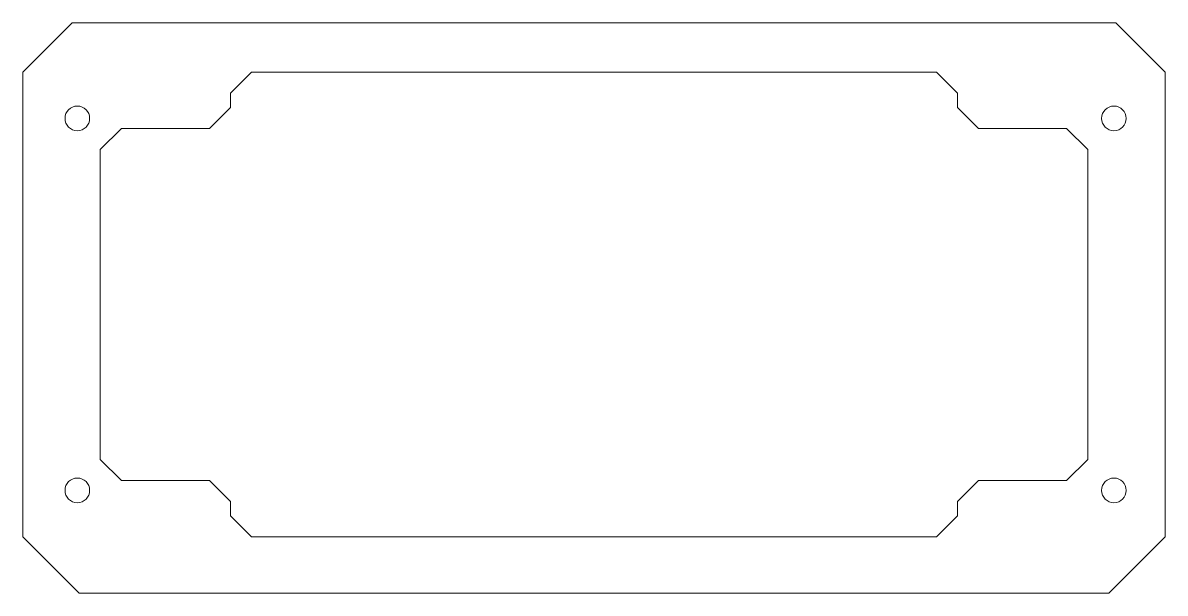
# Model space of a CAD drawing. Header units: millimetres. Extents: x 0 to 162, y 0 to 81.
import ezdxf

# ---------------------------------------------------------------- set-up
doc = ezdxf.new("R2010")
doc.units = ezdxf.units.MM

msp = doc.modelspace()

# ---------------------------------------------------------------- linework, layer by layer
at = {"color": 7, "linetype": 'Continuous', "lineweight": 15}
for p, q in [((0, 74), (7, 81)), ((7, 81), (155.25, 81)), ((155.25, 81), (162.25, 74)), ((0, 8), (0, 74)), ((32.5, 74), (29.5, 71)), ((32.5, 74), (129.75, 74)), ((129.75, 74), (132.75, 71)), ((162.25, 74), (162.25, 8)), ((29.5, 71), (29.5, 69)), ((132.75, 71), (132.75, 69)), ((29.5, 69), (26.5, 66)), ((135.75, 66), (132.75, 69)), ((11, 63), (14, 66)), ((14, 66), (26.5, 66)), ((148.25, 66), (135.75, 66)), ((148.25, 66), (151.25, 63)), ((11, 63), (11, 19)), ((151.25, 63), (151.25, 19)), ((11, 19), (14, 16)), ((151.25, 19), (148.25, 16)), ((14, 16), (26.5, 16)), ((26.5, 16), (29.5, 13)), ((132.75, 13), (135.75, 16)), ((148.25, 16), (135.75, 16)), ((29.5, 11), (29.5, 13)), ((132.75, 11), (132.75, 13)), ((32.5, 8), (29.5, 11)), ((132.75, 11), (129.75, 8)), ((8, 0), (0, 8)), ((129.75, 8), (32.5, 8)), ((162.25, 8), (154.25, 0)), ((154.25, 0), (8, 0))]:
    msp.add_line(p, q, dxfattribs=at)
for centre in [(7.74, 67.43), (154.97, 67.43), (7.74, 14.6), (154.97, 14.6)]:
    msp.add_circle(centre, 1.75, dxfattribs=at)

doc.saveas('drawing.dxf')
